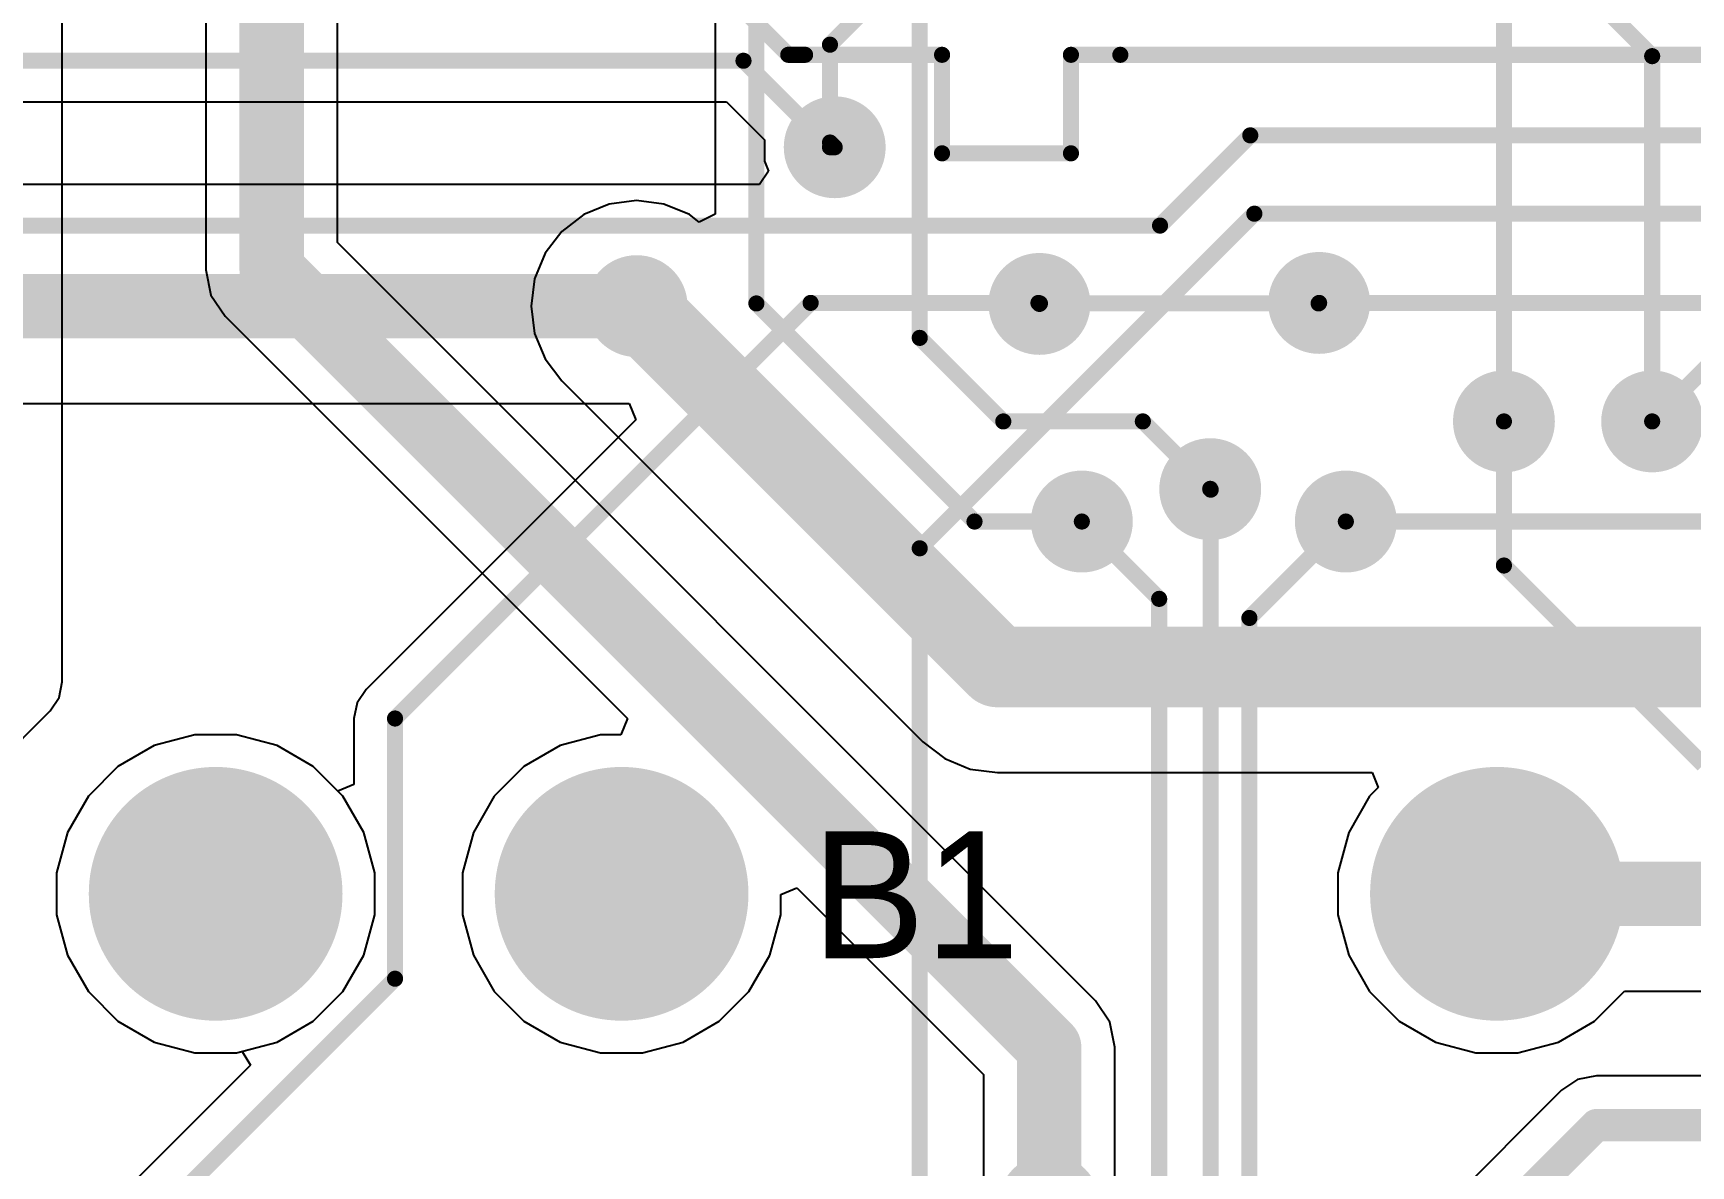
# Model space of a CAD drawing. Header units: millimetres. Extents: x -0.36 to 5.33, y -0.63 to 3.45.
# Drawn here: x 2.384 to 2.898, y 0.932 to 1.284 of the extents above; entities that cross this region are included whole.
import ezdxf

# ---------------------------------------------------------------- set-up
doc = ezdxf.new("R2010")
doc.units = ezdxf.units.MM
doc.header["$MEASUREMENT"] = 0
for name, color, linetype in [('BottomLayer', 5, 'Continuous'), ('BottomSolder', 6, 'Continuous'), ('MultiLayer', 9, 'Continuous'), ('PadHoleLayer', 156, 'Continuous'), ('TopLayer', 1, 'Continuous'), ('TopOverlay', 2, 'Continuous'), ('TopSolder', 216, 'Continuous'), ('ViaHoleLayer', 16, 'Continuous')]:
    doc.layers.add(name, color=color, linetype=linetype)

# ---------------------------------------------------------------- blocks, each defined once
blk = doc.blocks.new('1_1376430_8_1')
at = {"layer": 'BottomLayer'}
h = blk.add_hatch(color=5, dxfattribs=at)
edge = h.paths.add_edge_path()
edge.add_arc((-0.2185, 0.32382), 0.03937, 0, 360)
h = blk.add_hatch(color=5, dxfattribs=at)
edge = h.paths.add_edge_path()
edge.add_arc((-0.09252, 0.32382), 0.03937, 0, 360)
h = blk.add_hatch(color=5, dxfattribs=at)
edge = h.paths.add_edge_path()
edge.add_arc((0.17913, 0.32382), 0.03937, 0, 360)
at = {"layer": 'BottomSolder'}
h = blk.add_hatch(color=6, dxfattribs=at)
edge = h.paths.add_edge_path()
edge.add_arc((-0.2185, 0.32382), 0.03937, 0, 360)
h = blk.add_hatch(color=6, dxfattribs=at)
edge = h.paths.add_edge_path()
edge.add_arc((-0.09252, 0.32382), 0.03937, 0, 360)
h = blk.add_hatch(color=6, dxfattribs=at)
edge = h.paths.add_edge_path()
edge.add_arc((0.17913, 0.32382), 0.03937, 0, 360)
at = {"layer": 'MultiLayer'}
h = blk.add_hatch(color=9, dxfattribs=at)
edge = h.paths.add_edge_path()
edge.add_arc((-0.2185, 0.32382), 0.03937, 0, 360)
h = blk.add_hatch(color=9, dxfattribs=at)
edge = h.paths.add_edge_path()
edge.add_arc((-0.09252, 0.32382), 0.03937, 0, 360)
h = blk.add_hatch(color=9, dxfattribs=at)
edge = h.paths.add_edge_path()
edge.add_arc((0.17913, 0.32382), 0.03937, 0, 360)
at = {"layer": 'PadHoleLayer'}
h = blk.add_hatch(color=156, dxfattribs=at)
edge = h.paths.add_edge_path()
edge.add_arc((-0.2185, 0.32382), 0.02382, 0, 360)
h = blk.add_hatch(color=156, dxfattribs=at)
edge = h.paths.add_edge_path()
edge.add_arc((-0.09252, 0.32382), 0.02382, 0, 360)
h = blk.add_hatch(color=156, dxfattribs=at)
edge = h.paths.add_edge_path()
edge.add_arc((0.17913, 0.32382), 0.02382, 0, 360)
at = {"layer": 'TopLayer'}
h = blk.add_hatch(color=1, dxfattribs=at)
edge = h.paths.add_edge_path()
edge.add_arc((-0.2185, 0.32382), 0.03937, 0, 360)
h = blk.add_hatch(color=1, dxfattribs=at)
edge = h.paths.add_edge_path()
edge.add_arc((-0.09252, 0.32382), 0.03937, 0, 360)
h = blk.add_hatch(color=1, dxfattribs=at)
edge = h.paths.add_edge_path()
edge.add_arc((0.17913, 0.32382), 0.03937, 0, 360)
at = {"layer": 'TopSolder'}
h = blk.add_hatch(color=216, dxfattribs=at)
edge = h.paths.add_edge_path()
edge.add_arc((-0.2185, 0.32382), 0.03937, 0, 360)
h = blk.add_hatch(color=216, dxfattribs=at)
edge = h.paths.add_edge_path()
edge.add_arc((-0.09252, 0.32382), 0.03937, 0, 360)
h = blk.add_hatch(color=216, dxfattribs=at)
edge = h.paths.add_edge_path()
edge.add_arc((0.17913, 0.32382), 0.03937, 0, 360)
at = {"layer": 'TopOverlay'}
blk.add_text('B1', height=0.03937, dxfattribs=at).set_placement((-0.03346, 0.30385))

msp = doc.modelspace()

# ---------------------------------------------------------------- hatches: boundary and pattern name
at = {"layer": 'BottomLayer'}
h = msp.add_hatch(color=5, dxfattribs=at)
edge = h.paths.add_edge_path()
edge.add_arc((2.63247, 1.24831), 0.01181, 0, 360)
h = msp.add_hatch(color=5, dxfattribs=at)
edge = h.paths.add_edge_path()
edge.add_arc((2.571, 1.199), 0.01181, 0, 360)
h = msp.add_hatch(color=5, dxfattribs=at)
edge = h.paths.add_edge_path()
edge.add_arc((2.696, 1.19969), 0.01181, 0, 360)
h = msp.add_hatch(color=5, dxfattribs=at)
edge = h.paths.add_edge_path()
edge.add_arc((2.7828, 1.2), 0.01181, 0, 360)
h = msp.add_hatch(color=5, dxfattribs=at)
edge = h.paths.add_edge_path()
edge.add_arc((2.84015, 1.16322), 0.01181, 0, 360)
h = msp.add_hatch(color=5, dxfattribs=at)
edge = h.paths.add_edge_path()
edge.add_arc((2.88615, 1.16322), 0.01181, 0, 360)
h = msp.add_hatch(color=5, dxfattribs=at)
edge = h.paths.add_edge_path()
edge.add_arc((2.749, 1.1422), 0.01181, 0, 360)
h = msp.add_hatch(color=5, dxfattribs=at)
edge = h.paths.add_edge_path()
edge.add_arc((2.70916, 1.13215), 0.01181, 0, 360)
h = msp.add_hatch(color=5, dxfattribs=at)
edge = h.paths.add_edge_path()
edge.add_arc((2.79109, 1.13215), 0.01181, 0, 360)
at = {"layer": 'BottomSolder'}
h = msp.add_hatch(color=6, dxfattribs=at)
edge = h.paths.add_edge_path()
edge.add_arc((2.63247, 1.24831), 0.01581, 0, 360)
h = msp.add_hatch(color=6, dxfattribs=at)
edge = h.paths.add_edge_path()
edge.add_arc((2.571, 1.199), 0.01581, 0, 360)
h = msp.add_hatch(color=6, dxfattribs=at)
edge = h.paths.add_edge_path()
edge.add_arc((2.696, 1.19969), 0.01581, 0, 360)
h = msp.add_hatch(color=6, dxfattribs=at)
edge = h.paths.add_edge_path()
edge.add_arc((2.7828, 1.2), 0.01581, 0, 360)
h = msp.add_hatch(color=6, dxfattribs=at)
edge = h.paths.add_edge_path()
edge.add_arc((2.84015, 1.16322), 0.01581, 0, 360)
h = msp.add_hatch(color=6, dxfattribs=at)
edge = h.paths.add_edge_path()
edge.add_arc((2.88615, 1.16322), 0.01581, 0, 360)
h = msp.add_hatch(color=6, dxfattribs=at)
edge = h.paths.add_edge_path()
edge.add_arc((2.749, 1.1422), 0.01581, 0, 360)
h = msp.add_hatch(color=6, dxfattribs=at)
edge = h.paths.add_edge_path()
edge.add_arc((2.70916, 1.13215), 0.01581, 0, 360)
h = msp.add_hatch(color=6, dxfattribs=at)
edge = h.paths.add_edge_path()
edge.add_arc((2.79109, 1.13215), 0.01581, 0, 360)
h = msp.add_hatch(color=6, dxfattribs=at)
edge = h.paths.add_edge_path()
edge.add_arc((2.699, 0.92), 0.01581, 0, 360)
at = {"layer": 'TopLayer'}
h = msp.add_hatch(color=1, dxfattribs=at)
edge = h.paths.add_edge_path()
edge.add_arc((2.63247, 1.24831), 0.01181, 0, 360)
h = msp.add_hatch(color=1, dxfattribs=at)
edge = h.paths.add_edge_path()
edge.add_arc((2.571, 1.199), 0.01181, 0, 360)
h = msp.add_hatch(color=1, dxfattribs=at)
edge = h.paths.add_edge_path()
edge.add_arc((2.696, 1.19969), 0.01181, 0, 360)
h = msp.add_hatch(color=1, dxfattribs=at)
edge = h.paths.add_edge_path()
edge.add_arc((2.7828, 1.2), 0.01181, 0, 360)
h = msp.add_hatch(color=1, dxfattribs=at)
edge = h.paths.add_edge_path()
edge.add_arc((2.84015, 1.16322), 0.01181, 0, 360)
h = msp.add_hatch(color=1, dxfattribs=at)
edge = h.paths.add_edge_path()
edge.add_arc((2.88615, 1.16322), 0.01181, 0, 360)
h = msp.add_hatch(color=1, dxfattribs=at)
edge = h.paths.add_edge_path()
edge.add_arc((2.749, 1.1422), 0.01181, 0, 360)
h = msp.add_hatch(color=1, dxfattribs=at)
edge = h.paths.add_edge_path()
edge.add_arc((2.70916, 1.13215), 0.01181, 0, 360)
h = msp.add_hatch(color=1, dxfattribs=at)
edge = h.paths.add_edge_path()
edge.add_arc((2.79109, 1.13215), 0.01181, 0, 360)
at = {"layer": 'TopSolder'}
h = msp.add_hatch(color=216, dxfattribs=at)
edge = h.paths.add_edge_path()
edge.add_arc((2.63247, 1.24831), 0.01581, 0, 360)
h = msp.add_hatch(color=216, dxfattribs=at)
edge = h.paths.add_edge_path()
edge.add_arc((2.571, 1.199), 0.01581, 0, 360)
h = msp.add_hatch(color=216, dxfattribs=at)
edge = h.paths.add_edge_path()
edge.add_arc((2.696, 1.19969), 0.01581, 0, 360)
h = msp.add_hatch(color=216, dxfattribs=at)
edge = h.paths.add_edge_path()
edge.add_arc((2.7828, 1.2), 0.01581, 0, 360)
h = msp.add_hatch(color=216, dxfattribs=at)
edge = h.paths.add_edge_path()
edge.add_arc((2.84015, 1.16322), 0.01581, 0, 360)
h = msp.add_hatch(color=216, dxfattribs=at)
edge = h.paths.add_edge_path()
edge.add_arc((2.88615, 1.16322), 0.01581, 0, 360)
h = msp.add_hatch(color=216, dxfattribs=at)
edge = h.paths.add_edge_path()
edge.add_arc((2.749, 1.1422), 0.01581, 0, 360)
h = msp.add_hatch(color=216, dxfattribs=at)
edge = h.paths.add_edge_path()
edge.add_arc((2.70916, 1.13215), 0.01581, 0, 360)
h = msp.add_hatch(color=216, dxfattribs=at)
edge = h.paths.add_edge_path()
edge.add_arc((2.79109, 1.13215), 0.01581, 0, 360)
h = msp.add_hatch(color=216, dxfattribs=at)
edge = h.paths.add_edge_path()
edge.add_arc((2.699, 0.92), 0.01581, 0, 360)
at = {"layer": 'ViaHoleLayer'}
h = msp.add_hatch(color=16, dxfattribs=at)
edge = h.paths.add_edge_path()
edge.add_arc((2.63247, 1.24831), 0.00591, 0, 360)
h = msp.add_hatch(color=16, dxfattribs=at)
edge = h.paths.add_edge_path()
edge.add_arc((2.571, 1.199), 0.00591, 0, 360)
h = msp.add_hatch(color=16, dxfattribs=at)
edge = h.paths.add_edge_path()
edge.add_arc((2.696, 1.19969), 0.00591, 0, 360)
h = msp.add_hatch(color=16, dxfattribs=at)
edge = h.paths.add_edge_path()
edge.add_arc((2.7828, 1.2), 0.00591, 0, 360)
h = msp.add_hatch(color=16, dxfattribs=at)
edge = h.paths.add_edge_path()
edge.add_arc((2.84015, 1.16322), 0.00591, 0, 360)
h = msp.add_hatch(color=16, dxfattribs=at)
edge = h.paths.add_edge_path()
edge.add_arc((2.88615, 1.16322), 0.00591, 0, 360)
h = msp.add_hatch(color=16, dxfattribs=at)
edge = h.paths.add_edge_path()
edge.add_arc((2.749, 1.1422), 0.00591, 0, 360)
h = msp.add_hatch(color=16, dxfattribs=at)
edge = h.paths.add_edge_path()
edge.add_arc((2.70916, 1.13215), 0.00591, 0, 360)
h = msp.add_hatch(color=16, dxfattribs=at)
edge = h.paths.add_edge_path()
edge.add_arc((2.79109, 1.13215), 0.00591, 0, 360)

# ---------------------------------------------------------------- linework, layer by layer
at = {"layer": 'BottomLayer'}
for p, q in [((2.39274, 1.0824), (2.39274, 1.74672)), ((2.59541, 1.35284), (2.59541, 1.22754)), ((2.43735, 1.34106), (2.43735, 1.21026)), ((2.47813, 1.2187), (2.47813, 1.34106)), ((2.56252, 1.23066), (2.55461, 1.22739)), ((2.571, 1.23178), (2.56252, 1.23066)), ((2.57948, 1.23066), (2.571, 1.23178)), ((2.58739, 1.22739), (2.57948, 1.23066)), ((2.55461, 1.22739), (2.54782, 1.22218)), ((2.59041, 1.22507), (2.58739, 1.22739)), ((2.59541, 1.22754), (2.59041, 1.22507)), ((2.54782, 1.22218), (2.54261, 1.21539)), ((2.71342, 0.98342), (2.47813, 1.2187)), ((2.54261, 1.21539), (2.53934, 1.20748)), ((2.43735, 1.21026), (2.4389, 1.20245)), ((2.53934, 1.20748), (2.53822, 1.199)), ((2.4389, 1.20245), (2.44332, 1.19584)), ((2.53822, 1.199), (2.53934, 1.19052)), ((2.44332, 1.19584), (2.56818, 1.07098)), ((2.53934, 1.19052), (2.54261, 1.18261)), ((2.54261, 1.18261), (2.54782, 1.17582)), ((2.54782, 1.17582), (2.65982, 1.06382)), ((2.39177, 1.07753), (2.39274, 1.0824)), ((2.38901, 1.07339), (2.39177, 1.07753)), ((2.22566, 0.91004), (2.38901, 1.07339)), ((2.56818, 1.07098), (2.56611, 1.06598)), ((2.43385, 1.06598), (2.42129, 1.06262)), ((2.44685, 1.06598), (2.43385, 1.06598)), ((2.4594, 1.06262), (2.44685, 1.06598)), ((2.55983, 1.06598), (2.54727, 1.06262)), ((2.56611, 1.06598), (2.55983, 1.06598)), ((2.42129, 1.06262), (2.41003, 1.05612)), ((2.47066, 1.05612), (2.4594, 1.06262)), ((2.54727, 1.06262), (2.53602, 1.05612)), ((2.65982, 1.06382), (2.66661, 1.05861)), ((2.41003, 1.05612), (2.40084, 1.04693)), ((2.47985, 1.04693), (2.47066, 1.05612)), ((2.53602, 1.05612), (2.52683, 1.04693)), ((2.66661, 1.05861), (2.67452, 1.05534)), ((2.67452, 1.05534), (2.67876, 1.05478)), ((2.67876, 1.05478), (2.683, 1.05422)), ((2.683, 1.05422), (2.79924, 1.05422)), ((2.80115, 1.0496), (2.79848, 1.04693)), ((2.79924, 1.05422), (2.80115, 1.0496)), ((2.40084, 1.04693), (2.39434, 1.03567)), ((2.48635, 1.03567), (2.47985, 1.04693)), ((2.52683, 1.04693), (2.52033, 1.03567)), ((2.79848, 1.04693), (2.79198, 1.03567)), ((2.39434, 1.03567), (2.39098, 1.02311)), ((2.48972, 1.02311), (2.48635, 1.03567)), ((2.52033, 1.03567), (2.51696, 1.02311)), ((2.79198, 1.03567), (2.78861, 1.02311)), ((2.39098, 1.02311), (2.39098, 1.01011)), ((2.48972, 1.01011), (2.48972, 1.02311)), ((2.51696, 1.02311), (2.51696, 1.01011)), ((2.78861, 1.02311), (2.78861, 1.01011)), ((2.6157, 1.01639), (2.6207, 1.01846)), ((2.6157, 1.01011), (2.6157, 1.01639)), ((2.6207, 1.01846), (2.67861, 0.96055)), ((2.39098, 1.01011), (2.39434, 0.99756)), ((2.48635, 0.99756), (2.48972, 1.01011)), ((2.51696, 1.01011), (2.52033, 0.99756)), ((2.61234, 0.99756), (2.6157, 1.01011)), ((2.78861, 1.01011), (2.79198, 0.99756)), ((2.39434, 0.99756), (2.40084, 0.9863)), ((2.47985, 0.9863), (2.48635, 0.99756)), ((2.52033, 0.99756), (2.52683, 0.9863)), ((2.60584, 0.9863), (2.61234, 0.99756)), ((2.79198, 0.99756), (2.79848, 0.9863)), ((2.40084, 0.9863), (2.41003, 0.97711)), ((2.47066, 0.97711), (2.47985, 0.9863)), ((2.52683, 0.9863), (2.53602, 0.97711)), ((2.59664, 0.97711), (2.60584, 0.9863)), ((2.71784, 0.9768), (2.71342, 0.98342)), ((2.71342, 0.98342), (2.71342, 0.98342)), ((2.79848, 0.9863), (2.80767, 0.97711)), ((2.8683, 0.97711), (2.87749, 0.9863)), ((2.87749, 0.9863), (2.87752, 0.98635)), ((2.87752, 0.98635), (2.92443, 0.98635)), ((2.41003, 0.97711), (2.42129, 0.97061)), ((2.4594, 0.97061), (2.47066, 0.97711)), ((2.53602, 0.97711), (2.54727, 0.97061)), ((2.58539, 0.97061), (2.59664, 0.97711)), ((2.71939, 0.969), (2.71784, 0.9768)), ((2.80767, 0.97711), (2.81893, 0.97061)), ((2.85704, 0.97061), (2.8683, 0.97711)), ((2.42129, 0.97061), (2.43385, 0.96724)), ((2.43385, 0.96724), (2.44685, 0.96724)), ((2.44685, 0.96724), (2.4594, 0.97061)), ((2.54727, 0.97061), (2.55983, 0.96724)), ((2.55983, 0.96724), (2.57283, 0.96724)), ((2.57283, 0.96724), (2.58539, 0.97061)), ((2.71939, 0.92776), (2.71939, 0.969)), ((2.71939, 0.969), (2.71939, 0.969)), ((2.81893, 0.97061), (2.83148, 0.96724)), ((2.83148, 0.96724), (2.84448, 0.96724)), ((2.84448, 0.96724), (2.85704, 0.97061)), ((2.67861, 0.96055), (2.67861, 0.92776)), ((2.86299, 0.95897), (2.85802, 0.95565)), ((2.86884, 0.96013), (2.86299, 0.95897)), ((2.98659, 0.96013), (2.86884, 0.96013)), ((2.85802, 0.95565), (2.79648, 0.89411))]:
    msp.add_line(p, q, dxfattribs=at)
for points, const_width in [([(2.60816, 1.19984), (2.60816, 1.77805)], 0.005), ([(2.45774, 1.21026), (2.45774, 1.38649)], 0.02), ([(2.81168, 1.35106), (2.88615, 1.27658)], 0.005), ([(2.631, 1.28014), (2.70068, 1.34982)], 0.005), ([(2.84015, 1.16322), (2.84015, 1.29585)], 0.005), ([(2.65885, 1.18915), (2.65885, 1.29385)], 0.005), ([(2.631, 1.24978), (2.631, 1.28014)], 0.005), ([(2.88615, 1.16322), (2.88615, 1.27658)], 0.005), ([(2.631, 1.24978), (2.63247, 1.24831)], 0.005), ([(2.45774, 1.21026), (2.699, 0.969)], 0.02), ([(2.571, 1.199), (2.683, 1.087)], 0.025), ([(2.60816, 1.19984), (2.67585, 1.13215)], 0.005), ([(2.696, 1.19969), (2.69616, 1.19984)], 0.005), ([(2.69616, 1.19984), (2.78264, 1.19984)], 0.005), ([(2.78264, 1.19984), (2.7828, 1.2)], 0.005), ([(2.65885, 1.18915), (2.68478, 1.16322)], 0.005), ([(2.68478, 1.16322), (2.72809, 1.16322)], 0.005), ([(2.72809, 1.16322), (2.749, 1.1423)], 0.005), ([(2.749, 1.1422), (2.749, 1.1423)], 0.005), ([(2.67585, 1.13215), (2.70916, 1.13215)], 0.005), ([(2.79109, 1.13215), (2.94846, 1.13215)], 0.005), ([(2.683, 1.087), (2.946, 1.087)], 0.025), ([(2.83798, 1.01661), (2.96397, 1.01661)], 0.02), ([(2.699, 0.92), (2.699, 0.969)], 0.02), ([(2.80282, 0.87882), (2.86884, 0.94484)], 0.01), ([(2.86884, 0.94484), (2.99293, 0.94484)], 0.01)]:
    msp.add_lwpolyline(points, dxfattribs=dict(at, const_width=const_width))
for points, const_width in [([(2.62975, 1.28014, 1), (2.63225, 1.28014, 1)], 0.0025), ([(2.62975, 1.28014, 1), (2.63225, 1.28014, 1)], 0.0025), ([(2.8849, 1.27658, 1), (2.8874, 1.27658, 1)], 0.0025), ([(2.8849, 1.27658, 1), (2.8874, 1.27658, 1)], 0.0025), ([(2.62975, 1.24978, 1), (2.63225, 1.24978, 1)], 0.0025), ([(2.62975, 1.24978, 1), (2.63225, 1.24978, 1)], 0.0025), ([(2.63122, 1.24831, 1), (2.63372, 1.24831, 1)], 0.0025), ([(2.45274, 1.21026, 1), (2.46274, 1.21026, 1)], 0.01), ([(2.45274, 1.21026, 1), (2.46274, 1.21026, 1)], 0.01), ([(2.56475, 1.199, 1), (2.57725, 1.199, 1)], 0.0125), ([(2.60691, 1.19984, 1), (2.60941, 1.19984, 1)], 0.0025), ([(2.60691, 1.19984, 1), (2.60941, 1.19984, 1)], 0.0025), ([(2.69475, 1.19969, 1), (2.69725, 1.19969, 1)], 0.0025), ([(2.69491, 1.19984, 1), (2.69741, 1.19984, 1)], 0.0025), ([(2.69491, 1.19984, 1), (2.69741, 1.19984, 1)], 0.0025), ([(2.78139, 1.19984, 1), (2.78389, 1.19984, 1)], 0.0025), ([(2.78139, 1.19984, 1), (2.78389, 1.19984, 1)], 0.0025), ([(2.78155, 1.2, 1), (2.78405, 1.2, 1)], 0.0025), ([(2.6576, 1.18915, 1), (2.6601, 1.18915, 1)], 0.0025), ([(2.6576, 1.18915, 1), (2.6601, 1.18915, 1)], 0.0025), ([(2.68353, 1.16322, 1), (2.68603, 1.16322, 1)], 0.0025), ([(2.68353, 1.16322, 1), (2.68603, 1.16322, 1)], 0.0025), ([(2.72684, 1.16322, 1), (2.72934, 1.16322, 1)], 0.0025), ([(2.72684, 1.16322, 1), (2.72934, 1.16322, 1)], 0.0025), ([(2.8389, 1.16322, 1), (2.8414, 1.16322, 1)], 0.0025), ([(2.8849, 1.16322, 1), (2.8874, 1.16322, 1)], 0.0025), ([(2.74775, 1.1423, 1), (2.75025, 1.1423, 1)], 0.0025), ([(2.74775, 1.1423, 1), (2.75025, 1.1423, 1)], 0.0025), ([(2.74775, 1.1422, 1), (2.75025, 1.1422, 1)], 0.0025), ([(2.6746, 1.13215, 1), (2.6771, 1.13215, 1)], 0.0025), ([(2.6746, 1.13215, 1), (2.6771, 1.13215, 1)], 0.0025), ([(2.70791, 1.13215, 1), (2.71041, 1.13215, 1)], 0.0025), ([(2.78984, 1.13215, 1), (2.79234, 1.13215, 1)], 0.0025), ([(2.67675, 1.087, 1), (2.68925, 1.087, 1)], 0.0125), ([(2.67675, 1.087, 1), (2.68925, 1.087, 1)], 0.0125), ([(2.83298, 1.01661, 1), (2.84298, 1.01661, 1)], 0.01), ([(2.694, 0.969, 1), (2.704, 0.969, 1)], 0.01), ([(2.694, 0.969, 1), (2.704, 0.969, 1)], 0.01), ([(2.86634, 0.94484, 1), (2.87134, 0.94484, 1)], 0.005), ([(2.86634, 0.94484, 1), (2.87134, 0.94484, 1)], 0.005)]:
    msp.add_lwpolyline(points, format="xyb", close=True, dxfattribs=dict(at, const_width=const_width))
at = {"layer": 'TopLayer'}
for p, q in [((2.1481, 1.2624), (2.59888, 1.2624)), ((2.59888, 1.2624), (2.61066, 1.25063)), ((2.61066, 1.25063), (2.61066, 1.24397)), ((2.61193, 1.2409), (2.60915, 1.23674)), ((2.61066, 1.24397), (2.61193, 1.2409)), ((2.60915, 1.23674), (1.892, 1.23674)), ((2.299, 1.16874), (2.56865, 1.16874)), ((2.56865, 1.16874), (2.57072, 1.16374)), ((2.57072, 1.16374), (2.48701, 1.08003)), ((2.48425, 1.0759), (2.48328, 1.07102)), ((2.48701, 1.08003), (2.48425, 1.0759)), ((2.48328, 1.07102), (2.48328, 1.05057)), ((2.43385, 1.06598), (2.42129, 1.06262)), ((2.44685, 1.06598), (2.43385, 1.06598)), ((2.4594, 1.06262), (2.44685, 1.06598)), ((2.42129, 1.06262), (2.41003, 1.05612)), ((2.47066, 1.05612), (2.4594, 1.06262)), ((2.41003, 1.05612), (2.40084, 1.04693)), ((2.47828, 1.0485), (2.47066, 1.05612)), ((2.48328, 1.05057), (2.47828, 1.0485)), ((2.40084, 1.04693), (2.39434, 1.03567)), ((2.39434, 1.03567), (2.39098, 1.02311)), ((2.39098, 1.02311), (2.39098, 1.01011)), ((2.39098, 1.01011), (2.39434, 0.99756)), ((2.39434, 0.99756), (2.40084, 0.9863)), ((2.40084, 0.9863), (2.41003, 0.97711)), ((2.41003, 0.97711), (2.42129, 0.97061)), ((2.42129, 0.97061), (2.43385, 0.96724)), ((2.43385, 0.96724), (2.44685, 0.96724)), ((2.44685, 0.96724), (2.44862, 0.96772)), ((2.44862, 0.96772), (2.45112, 0.96339)), ((2.45112, 0.96339), (2.37222, 0.88449))]:
    msp.add_line(p, q, dxfattribs=at)
for points, const_width in [([(2.60259, 1.29245), (2.61804, 1.277)], 0.005), ([(2.13, 1.27515), (2.60416, 1.27515)], 0.005), ([(2.60416, 1.27515), (2.631, 1.24831)], 0.005), ([(2.61804, 1.277), (2.62328, 1.277)], 0.005), ([(2.62328, 1.277), (2.66578, 1.277)], 0.005), ([(2.66578, 1.24642), (2.66578, 1.277)], 0.005), ([(2.70578, 1.277), (2.72111, 1.277)], 0.005), ([(2.70578, 1.24642), (2.70578, 1.277)], 0.005), ([(2.72111, 1.277), (3.08076, 1.277)], 0.005), ([(2.631, 1.24831), (2.63247, 1.24831)], 0.005), ([(2.73343, 1.224), (2.76143, 1.252)], 0.005), ([(2.76143, 1.252), (3.009, 1.252)], 0.005), ([(2.66578, 1.24642), (2.70578, 1.24642)], 0.005), ([(2.65885, 1.12384), (2.7627, 1.22769)], 0.005), ([(2.7627, 1.22769), (3.09318, 1.22769)], 0.005), ([(1.892, 1.224), (2.73343, 1.224)], 0.005), ([(2.299, 1.199), (2.571, 1.199)], 0.02), ([(2.49602, 1.07102), (2.625, 1.2)], 0.005), ([(2.625, 1.2), (2.69569, 1.2)], 0.005), ([(2.69569, 1.2), (2.696, 1.19969)], 0.005), ([(2.7828, 1.2), (3.066, 1.2)], 0.005), ([(2.88615, 1.16322), (2.91046, 1.18753)], 0.005), ([(2.84015, 1.1185), (2.84015, 1.16322)], 0.005), ([(2.749, 1.1422), (2.74916, 1.14204)], 0.005), ([(2.74916, 0.57514), (2.74916, 1.14204)], 0.005), ([(2.70916, 1.13215), (2.73316, 1.10815)], 0.005), ([(2.76116, 1.10222), (2.79109, 1.13215)], 0.005), ([(2.65885, 0.80884), (2.65885, 1.12384)], 0.005), ([(2.84015, 1.1185), (2.902, 1.05665)], 0.005), ([(2.73316, 0.75016), (2.73316, 1.10815)], 0.005), ([(2.76116, 0.64856), (2.76116, 1.10222)], 0.005), ([(2.49602, 0.99026), (2.49602, 1.07102)], 0.005), ([(2.35199, 0.84623), (2.49602, 0.99026)], 0.005)]:
    msp.add_lwpolyline(points, dxfattribs=dict(at, const_width=const_width))
for points, const_width in [([(2.60291, 1.27515, 1), (2.60541, 1.27515, 1)], 0.0025), ([(2.60291, 1.27515, 1), (2.60541, 1.27515, 1)], 0.0025), ([(2.61679, 1.277, 1), (2.61929, 1.277, 1)], 0.0025), ([(2.61679, 1.277, 1), (2.61929, 1.277, 1)], 0.0025), ([(2.62203, 1.277, 1), (2.62453, 1.277, 1)], 0.0025), ([(2.62203, 1.277, 1), (2.62453, 1.277, 1)], 0.0025), ([(2.66453, 1.277, 1), (2.66703, 1.277, 1)], 0.0025), ([(2.66453, 1.277, 1), (2.66703, 1.277, 1)], 0.0025), ([(2.70453, 1.277, 1), (2.70703, 1.277, 1)], 0.0025), ([(2.70453, 1.277, 1), (2.70703, 1.277, 1)], 0.0025), ([(2.71986, 1.277, 1), (2.72236, 1.277, 1)], 0.0025), ([(2.71986, 1.277, 1), (2.72236, 1.277, 1)], 0.0025), ([(2.62975, 1.24831, 1), (2.63225, 1.24831, 1)], 0.0025), ([(2.62975, 1.24831, 1), (2.63225, 1.24831, 1)], 0.0025), ([(2.63122, 1.24831, 1), (2.63372, 1.24831, 1)], 0.0025), ([(2.76018, 1.252, 1), (2.76268, 1.252, 1)], 0.0025), ([(2.76018, 1.252, 1), (2.76268, 1.252, 1)], 0.0025), ([(2.66453, 1.24642, 1), (2.66703, 1.24642, 1)], 0.0025), ([(2.66453, 1.24642, 1), (2.66703, 1.24642, 1)], 0.0025), ([(2.70453, 1.24642, 1), (2.70703, 1.24642, 1)], 0.0025), ([(2.70453, 1.24642, 1), (2.70703, 1.24642, 1)], 0.0025), ([(2.76145, 1.22769, 1), (2.76395, 1.22769, 1)], 0.0025), ([(2.76145, 1.22769, 1), (2.76395, 1.22769, 1)], 0.0025), ([(2.73218, 1.224, 1), (2.73468, 1.224, 1)], 0.0025), ([(2.73218, 1.224, 1), (2.73468, 1.224, 1)], 0.0025), ([(2.566, 1.199, 1), (2.576, 1.199, 1)], 0.01), ([(2.62375, 1.2, 1), (2.62625, 1.2, 1)], 0.0025), ([(2.62375, 1.2, 1), (2.62625, 1.2, 1)], 0.0025), ([(2.69444, 1.2, 1), (2.69694, 1.2, 1)], 0.0025), ([(2.69444, 1.2, 1), (2.69694, 1.2, 1)], 0.0025), ([(2.69475, 1.19969, 1), (2.69725, 1.19969, 1)], 0.0025), ([(2.78155, 1.2, 1), (2.78405, 1.2, 1)], 0.0025), ([(2.8389, 1.16322, 1), (2.8414, 1.16322, 1)], 0.0025), ([(2.8849, 1.16322, 1), (2.8874, 1.16322, 1)], 0.0025), ([(2.74775, 1.1422, 1), (2.75025, 1.1422, 1)], 0.0025), ([(2.74791, 1.14204, 1), (2.75041, 1.14204, 1)], 0.0025), ([(2.74791, 1.14204, 1), (2.75041, 1.14204, 1)], 0.0025), ([(2.70791, 1.13215, 1), (2.71041, 1.13215, 1)], 0.0025), ([(2.78984, 1.13215, 1), (2.79234, 1.13215, 1)], 0.0025), ([(2.6576, 1.12384, 1), (2.6601, 1.12384, 1)], 0.0025), ([(2.6576, 1.12384, 1), (2.6601, 1.12384, 1)], 0.0025), ([(2.8389, 1.1185, 1), (2.8414, 1.1185, 1)], 0.0025), ([(2.8389, 1.1185, 1), (2.8414, 1.1185, 1)], 0.0025), ([(2.73191, 1.10815, 1), (2.73441, 1.10815, 1)], 0.0025), ([(2.73191, 1.10815, 1), (2.73441, 1.10815, 1)], 0.0025), ([(2.75991, 1.10222, 1), (2.76241, 1.10222, 1)], 0.0025), ([(2.75991, 1.10222, 1), (2.76241, 1.10222, 1)], 0.0025), ([(2.49477, 1.07102, 1), (2.49727, 1.07102, 1)], 0.0025), ([(2.49477, 1.07102, 1), (2.49727, 1.07102, 1)], 0.0025), ([(2.49477, 0.99026, 1), (2.49727, 0.99026, 1)], 0.0025), ([(2.49477, 0.99026, 1), (2.49727, 0.99026, 1)], 0.0025)]:
    msp.add_lwpolyline(points, format="xyb", close=True, dxfattribs=dict(at, const_width=const_width))

# ---------------------------------------------------------------- block references
msp.add_blockref('1_1376430_8_1', (2.65885, 0.69279))

doc.saveas('drawing.dxf')
